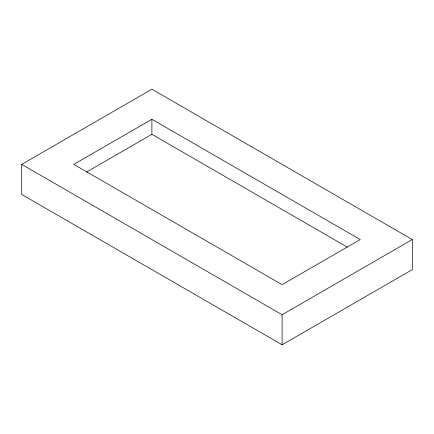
<?xml version="1.0" encoding="UTF-8"?>
<svg xmlns="http://www.w3.org/2000/svg" width="434" height="434" viewBox="0 0 434 434"><rect width="100%" height="100%" fill="white"/><g stroke="black" fill="none" stroke-linecap="round" stroke-linejoin="round"><path stroke-width="0.65" d="M21.7 164.383L151.9 89.209L412.3 239.552L412.3 269.617L282.1 344.791L21.7 194.448L21.7 164.383L282.1 314.721L412.3 239.552M151.9 119.279L73.78 164.383L282.1 284.655L360.22 239.552L151.9 119.279L151.9 134.312L347.309 247.13M86.605 172.01L151.9 134.312M282.1 314.721L282.1 344.791"/></g></svg>
